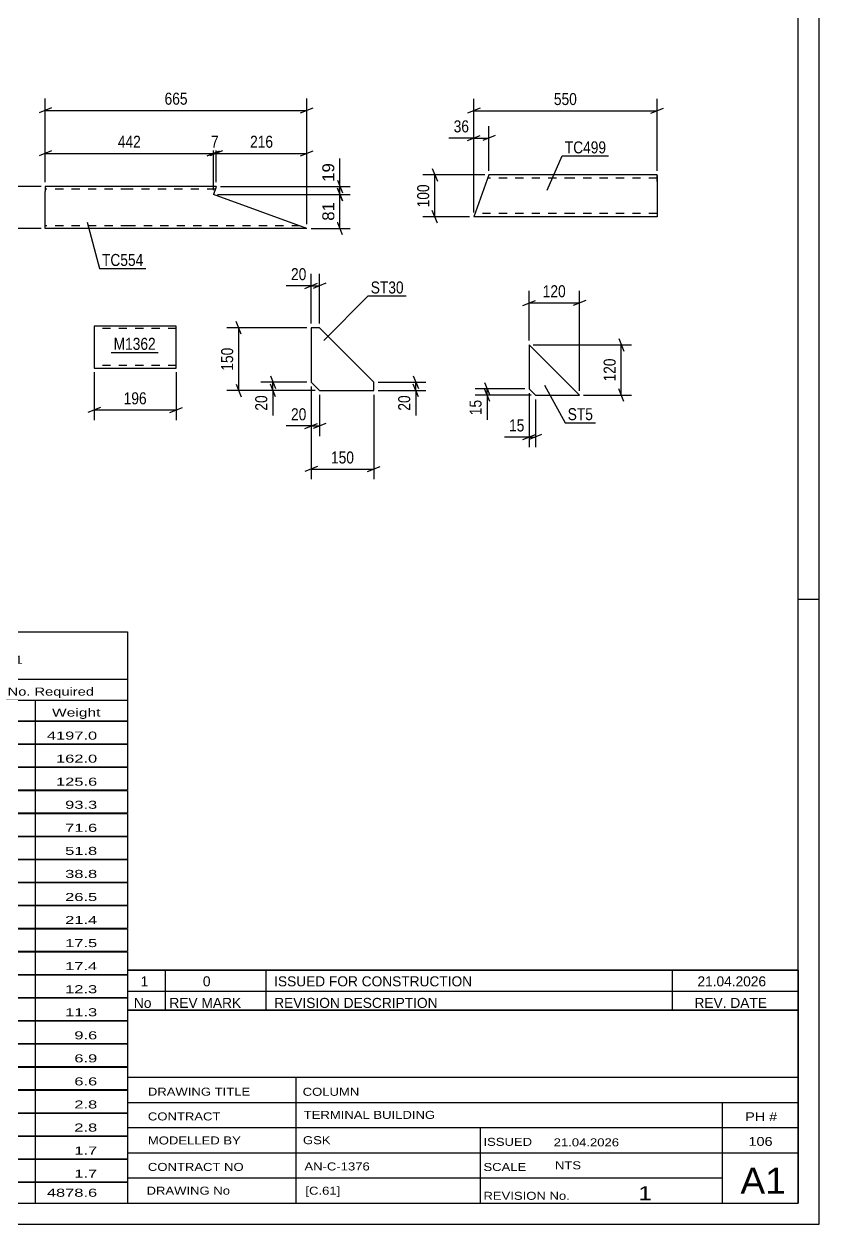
# Model space of a CAD drawing. Header units: millimetres. Extents: x 0 to 841, y 0 to 594.
# Drawn here: x 651.3 to 841, y 0 to 286.3 of the extents above; entities that cross this region are included whole.
import ezdxf

# ---------------------------------------------------------------- set-up
doc = ezdxf.new("R2010")
doc.units = ezdxf.units.MM
doc.linetypes.add('DXK_LINE_DOT2', pattern=[3.9198, 1.9599, -1.9599])
doc.styles.add('Arial', font='arial.ttf', dxfattribs={"height": 0.2})
doc.styles.add('Arial Narrow', font='ARIALN.TTF', dxfattribs={"height": 0.2})

# ---------------------------------------------------------------- blocks, each defined once
blk = doc.blocks.new('Unknown-284869603-1134')
at = {"color": 5, "linetype": 'Continuous'}
for p, q in [((841, 0), (841, 594)), ((836, 5), (836, 589)), ((841, 149), (836, 149)), ((5, 5), (836, 5)), ((0, 0), (841, 0))]:
    blk.add_line(p, q, dxfattribs=at)
blk = doc.blocks.new('Part-284869603-16206 - 16205')
at = {"color": 2, "linetype": 'Continuous'}
for p, q in [((656.4, 247.5), (656.4, 246.3)), ((676.4, 247.5), (656.4, 247.5)), ((656.4, 237.59), (656.4, 246.3)), ((697.19, 247.5), (676.5, 247.5)), ((697.15, 247.41), (696.5, 245.62)), ((697.15, 247.41), (697.19, 247.5)), ((718.81, 237.5), (696.5, 245.62)), ((656.4, 237.5), (656.4, 237.59)), ((676.4, 237.5), (656.4, 237.5)), ((718.81, 237.5), (676.5, 237.5)), ((718.81, 237.5), (718.81, 237.5))]:
    blk.add_line(p, q, dxfattribs=at)
at = {"color": 7, "linetype": 'DXK_LINE_DOT2'}
for p, q in [((676.4, 246.9), (656.4, 246.9)), ((696.97, 246.9), (676.5, 246.9)), ((697.19, 247.5), (697.15, 247.41)), ((676.4, 238.1), (656.4, 238.1)), ((717.16, 238.1), (676.5, 238.1)), ((656.4, 237.5), (656.4, 237.59)), ((718.81, 237.5), (718.81, 237.5)), ((718.81, 237.5), (718.81, 237.5))]:
    blk.add_line(p, q, dxfattribs=at)
blk = doc.blocks.new('Part-284869603-16223 - 16222')
at = {"color": 2, "linetype": 'Continuous'}
for p, q in [((762.26, 250.27), (758.62, 240.27)), ((782.26, 250.27), (762.26, 250.27)), ((802.36, 250.27), (782.36, 250.27)), ((802.36, 248.67), (802.36, 250.27)), ((802.36, 248.67), (802.36, 240.27)), ((782.26, 240.27), (758.62, 240.27)), ((802.36, 240.27), (782.36, 240.27))]:
    blk.add_line(p, q, dxfattribs=at)
at = {"color": 7, "linetype": 'DXK_LINE_DOT2'}
for p, q in [((782.26, 249.47), (761.97, 249.47)), ((802.36, 249.47), (782.36, 249.47)), ((802.36, 250.15), (802.36, 248.67)), ((782.26, 241.07), (758.92, 241.07)), ((802.36, 241.07), (782.36, 241.07))]:
    blk.add_line(p, q, dxfattribs=at)
blk = doc.blocks.new('Part-284869603-14298 - 14297')
at = {"color": 2, "linetype": 'Continuous'}
for p, q in [((721.81, 213.81), (719.81, 213.81)), ((719.81, 213.81), (719.81, 200.81)), ((734.81, 200.81), (721.81, 213.81)), ((719.81, 200.81), (721.81, 198.81)), ((734.81, 198.81), (734.81, 200.81)), ((721.81, 198.81), (734.81, 198.81))]:
    blk.add_line(p, q, dxfattribs=at)
blk = doc.blocks.new('Part-284869603-14348 - 14347')
at = {"color": 2, "linetype": 'Continuous'}
for p, q in [((771.83, 209.73), (771.83, 199.23)), ((771.83, 209.73), (783.83, 197.73)), ((771.83, 199.23), (773.33, 197.73)), ((773.33, 197.73), (783.83, 197.73))]:
    blk.add_line(p, q, dxfattribs=at)
blk = doc.blocks.new('Part-284869603-14416 - 14415')
at = {"color": 2, "linetype": 'Continuous'}
for p, q in [((687.65, 214.19), (668.04, 214.19)), ((668.04, 214.19), (668.04, 204.28)), ((687.65, 204.19), (687.65, 214.19)), ((668.04, 204.28), (668.04, 204.19)), ((668.04, 204.19), (687.65, 204.19))]:
    blk.add_line(p, q, dxfattribs=at)
at = {"color": 7, "linetype": 'DXK_LINE_DOT2'}
for p, q in [((687.65, 213.59), (668.04, 213.59)), ((668.04, 204.79), (668.04, 204.83)), ((687.65, 204.79), (668.04, 204.79)), ((687.65, 204.79), (687.65, 204.83))]:
    blk.add_line(p, q, dxfattribs=at)
blk = doc.blocks.new('StraightDimension-284869603-16359 - 16205')
at = {"color": 7, "linetype": 'Continuous'}
for p, q in [((697.19, 248.5), (697.19, 258.25)), ((718.81, 238.5), (718.81, 258.25)), ((698.69, 256), (695.69, 254.8)), ((697.19, 255.4), (718.81, 255.4)), ((717.31, 254.8), (720.31, 256))]:
    blk.add_line(p, q, dxfattribs=at)
at = {"color": 0}
blk.add_wipeout([(711.34, 256.15), (711.34, 260.35), (704.66, 260.35), (704.66, 256.15)], dxfattribs=at)
at = {"color": 3, "style": 'Arial Narrow'}
blk.add_text('216', height=2.863, dxfattribs=at).set_placement((705.26, 256.75))
blk = doc.blocks.new('StraightDimension-284869603-16407 - 16205')
at = {"color": 7, "linetype": 'Continuous'}
for p, q in [((655.4, 247.5), (644.11, 247.5)), ((646.36, 249), (647.56, 246)), ((646.96, 237.5), (646.96, 247.5)), ((647.56, 236), (646.36, 239)), ((655.4, 237.5), (644.11, 237.5))]:
    blk.add_line(p, q, dxfattribs=at)
at = {"color": 0}
blk.add_wipeout([(646.21, 245.84), (642.01, 245.84), (642.01, 239.16), (646.21, 239.16)], dxfattribs=at)
at = {"color": 3, "style": 'Arial Narrow'}
blk.add_text('100', height=2.863, rotation=90.0002, dxfattribs=at).set_placement((645.61, 239.76))
blk = doc.blocks.new('StraightDimension-284869603-16361 - 16205')
at = {"color": 7, "linetype": 'Continuous'}
for p, q in [((656.4, 248.5), (656.4, 258.25)), ((696.5, 246.62), (696.5, 258.25)), ((657.9, 256), (654.9, 254.8)), ((656.4, 255.4), (696.5, 255.4)), ((695, 254.8), (698, 256))]:
    blk.add_line(p, q, dxfattribs=at)
at = {"color": 0}
blk.add_wipeout([(679.79, 256.15), (679.79, 260.35), (673.11, 260.35), (673.11, 256.15)], dxfattribs=at)
at = {"color": 3, "style": 'Arial Narrow'}
blk.add_text('442', height=2.863, dxfattribs=at).set_placement((673.71, 256.75))
blk = doc.blocks.new('StraightDimension-284869603-16360 - 16205')
at = {"color": 7, "linetype": 'Continuous'}
for p, q in [((696.5, 246.62), (696.5, 258.25)), ((697.19, 248.5), (697.19, 258.25)), ((695, 254.8), (698, 256)), ((698.69, 256), (695.69, 254.8)), ((696.5, 255.4), (697.19, 255.4))]:
    blk.add_line(p, q, dxfattribs=at)
at = {"color": 0}
blk.add_wipeout([(698.36, 256.15), (698.36, 260.35), (695.33, 260.35), (695.33, 256.15)], dxfattribs=at)
at = {"color": 3, "style": 'Arial Narrow'}
blk.add_text('7', height=2.86, dxfattribs=at).set_placement((695.93, 256.75))
blk = doc.blocks.new('StraightDimension-284869603-16393 - 16205')
at = {"color": 7, "linetype": 'Continuous'}
for p, q in [((657.9, 266.27), (654.9, 265.07)), ((656.4, 248.5), (656.4, 268.52)), ((717.31, 265.07), (720.31, 266.27)), ((718.81, 238.5), (718.81, 268.52)), ((656.4, 265.67), (718.81, 265.67))]:
    blk.add_line(p, q, dxfattribs=at)
at = {"color": 0}
blk.add_wipeout([(690.95, 266.42), (690.95, 270.62), (684.26, 270.62), (684.26, 266.42)], dxfattribs=at)
at = {"color": 3, "style": 'Arial Narrow'}
blk.add_text('665', height=2.863, dxfattribs=at).set_placement((684.86, 267.02))
blk = doc.blocks.new('StraightDimension-284869603-16777 - 16205')
at = {"color": 7, "linetype": 'Continuous'}
for p, q in [((698.19, 247.5), (729.11, 247.5)), ((726.11, 249), (727.31, 246)), ((727.31, 244.12), (726.11, 247.12)), ((726.71, 245.62), (726.71, 247.5)), ((697.5, 245.62), (729.11, 245.62))]:
    blk.add_line(p, q, dxfattribs=at)
at = {"color": 0}
blk.add_wipeout([(725.96, 253.67), (721.76, 253.67), (721.76, 248.02), (725.96, 248.02)], dxfattribs=at)
at = {"color": 7, "linetype": 'Continuous'}
blk.add_line((726.71, 247.5), (726.71, 254.2), dxfattribs=at)
blk.add_line((726.71, 247.5), (726.71, 254.2), dxfattribs=at)
at = {"color": 3, "style": 'Arial'}
blk.add_text('19', height=2.865, rotation=90.0002, dxfattribs=at).set_placement((725.36, 248.62))
blk = doc.blocks.new('StraightDimension-284869603-16778 - 16205')
at = {"color": 7, "linetype": 'Continuous'}
for p, q in [((726.11, 247.12), (727.31, 244.12)), ((697.5, 245.62), (729.11, 245.62)), ((726.71, 237.5), (726.71, 245.62)), ((727.31, 236), (726.11, 239)), ((719.81, 237.5), (729.11, 237.5))]:
    blk.add_line(p, q, dxfattribs=at)
at = {"color": 0}
blk.add_wipeout([(725.96, 244.38), (721.76, 244.38), (721.76, 238.73), (725.96, 238.73)], dxfattribs=at)
at = {"color": 3, "style": 'Arial'}
blk.add_text('81', height=2.865, rotation=90.0002, dxfattribs=at).set_placement((725.36, 239.33))
blk = doc.blocks.new('StraightDimension-284869603-16447 - 16222')
at = {"color": 7, "linetype": 'Continuous'}
for p, q in [((761.26, 250.27), (746.49, 250.27)), ((748.74, 251.77), (749.94, 248.77)), ((749.34, 240.27), (749.34, 250.27)), ((749.94, 238.77), (748.74, 241.77)), ((757.62, 240.27), (746.49, 240.27))]:
    blk.add_line(p, q, dxfattribs=at)
at = {"color": 0}
blk.add_wipeout([(748.59, 248.61), (744.39, 248.61), (744.39, 241.93), (748.59, 241.93)], dxfattribs=at)
at = {"color": 3, "style": 'Arial Narrow'}
blk.add_text('100', height=2.863, rotation=90.0002, dxfattribs=at).set_placement((747.99, 242.53))
blk = doc.blocks.new('StraightDimension-284869603-16418 - 16222')
at = {"color": 7, "linetype": 'Continuous'}
for p, q in [((758.62, 241.27), (758.62, 261.92)), ((762.26, 251.27), (762.26, 261.92)), ((757.12, 258.47), (760.12, 259.67)), ((758.62, 259.07), (762.26, 259.07)), ((763.76, 259.67), (760.76, 258.47))]:
    blk.add_line(p, q, dxfattribs=at)
at = {"color": 0}
blk.add_wipeout([(758.1, 259.82), (758.1, 264.02), (753.24, 264.02), (753.24, 259.82)], dxfattribs=at)
at = {"color": 7, "linetype": 'Continuous'}
blk.add_line((758.62, 259.07), (752.72, 259.07), dxfattribs=at)
blk.add_line((758.62, 259.07), (752.72, 259.07), dxfattribs=at)
at = {"color": 3, "style": 'Arial Narrow'}
blk.add_text('36', height=2.863, dxfattribs=at).set_placement((753.84, 260.42))
blk = doc.blocks.new('StraightDimension-284869603-16436 - 16222')
at = {"color": 7, "linetype": 'Continuous'}
for p, q in [((758.62, 241.27), (758.62, 268.44)), ((802.36, 251.27), (802.36, 268.44)), ((760.12, 266.19), (757.12, 264.99)), ((758.62, 265.59), (802.36, 265.59)), ((800.86, 264.99), (803.86, 266.19))]:
    blk.add_line(p, q, dxfattribs=at)
at = {"color": 0}
blk.add_wipeout([(783.84, 266.34), (783.84, 270.54), (777.15, 270.54), (777.15, 266.34)], dxfattribs=at)
at = {"color": 3, "style": 'Arial Narrow'}
blk.add_text('550', height=2.863, dxfattribs=at).set_placement((777.75, 266.94))
blk = doc.blocks.new('StraightDimension-284869603-14545 - 14297')
at = {"color": 7, "linetype": 'Continuous'}
for p, q in [((719.81, 199.81), (719.81, 177.68)), ((734.81, 197.81), (734.81, 177.68)), ((721.31, 180.68), (718.31, 179.48)), ((733.31, 179.48), (736.31, 180.68)), ((719.81, 180.08), (734.81, 180.08))]:
    blk.add_line(p, q, dxfattribs=at)
at = {"color": 0}
blk.add_wipeout([(730.66, 180.83), (730.66, 185.03), (723.97, 185.03), (723.97, 180.83)], dxfattribs=at)
at = {"color": 3, "style": 'Arial Narrow'}
blk.add_text('150', height=2.863, dxfattribs=at).set_placement((724.57, 181.43))
blk = doc.blocks.new('StraightDimension-284869603-14537 - 14297')
at = {"color": 7, "linetype": 'Continuous'}
for p, q in [((735.81, 200.81), (747.21, 200.81)), ((744.21, 202.31), (745.41, 199.31)), ((744.81, 198.81), (744.81, 200.81)), ((735.81, 198.81), (747.21, 198.81)), ((745.41, 197.31), (744.21, 200.31))]:
    blk.add_line(p, q, dxfattribs=at)
at = {"color": 0}
blk.add_wipeout([(744.06, 198.29), (739.86, 198.29), (739.86, 193.43), (744.06, 193.43)], dxfattribs=at)
at = {"color": 7, "linetype": 'Continuous'}
blk.add_line((744.81, 198.81), (744.81, 192.91), dxfattribs=at)
blk.add_line((744.81, 198.81), (744.81, 192.91), dxfattribs=at)
at = {"color": 3, "style": 'Arial Narrow'}
blk.add_text('20', height=2.863, rotation=90.0002, dxfattribs=at).set_placement((743.46, 194.03))
blk = doc.blocks.new('StraightDimension-284869603-14529 - 14297')
at = {"color": 7, "linetype": 'Continuous'}
for p, q in [((719.81, 214.81), (719.81, 226.66)), ((721.81, 214.81), (721.81, 226.66)), ((718.31, 223.21), (721.31, 224.41)), ((719.81, 223.81), (721.81, 223.81)), ((723.31, 224.41), (720.31, 223.21))]:
    blk.add_line(p, q, dxfattribs=at)
at = {"color": 0}
blk.add_wipeout([(719.29, 224.56), (719.29, 228.76), (714.43, 228.76), (714.43, 224.56)], dxfattribs=at)
at = {"color": 7, "linetype": 'Continuous'}
blk.add_line((719.81, 223.81), (713.91, 223.81), dxfattribs=at)
blk.add_line((719.81, 223.81), (713.91, 223.81), dxfattribs=at)
at = {"color": 3, "style": 'Arial Narrow'}
blk.add_text('20', height=2.863, dxfattribs=at).set_placement((715.03, 225.16))
blk = doc.blocks.new('StraightDimension-284869603-14549 - 14297')
at = {"color": 7, "linetype": 'Continuous'}
for p, q in [((703.17, 212.31), (701.97, 215.31)), ((718.81, 213.81), (699.72, 213.81)), ((702.57, 198.81), (702.57, 213.81)), ((720.81, 198.81), (699.72, 198.81)), ((701.97, 200.31), (703.17, 197.31))]:
    blk.add_line(p, q, dxfattribs=at)
at = {"color": 0}
blk.add_wipeout([(701.82, 209.65), (697.62, 209.65), (697.62, 202.97), (701.82, 202.97)], dxfattribs=at)
at = {"color": 3, "style": 'Arial Narrow'}
blk.add_text('150', height=2.863, rotation=90.0002, dxfattribs=at).set_placement((701.22, 203.57))
blk = doc.blocks.new('StraightDimension-284869603-14541 - 14297')
at = {"color": 7, "linetype": 'Continuous'}
for p, q in [((718.81, 200.81), (707.86, 200.81)), ((710.11, 202.31), (711.31, 199.31)), ((710.71, 198.81), (710.71, 200.81)), ((720.81, 198.81), (707.86, 198.81)), ((711.31, 197.31), (710.11, 200.31))]:
    blk.add_line(p, q, dxfattribs=at)
at = {"color": 0}
blk.add_wipeout([(709.96, 198.29), (705.76, 198.29), (705.76, 193.43), (709.96, 193.43)], dxfattribs=at)
at = {"color": 7, "linetype": 'Continuous'}
blk.add_line((710.71, 198.81), (710.71, 192.91), dxfattribs=at)
blk.add_line((710.71, 198.81), (710.71, 192.91), dxfattribs=at)
at = {"color": 3, "style": 'Arial Narrow'}
blk.add_text('20', height=2.863, rotation=90.0002, dxfattribs=at).set_placement((709.36, 194.03))
blk = doc.blocks.new('StraightDimension-284869603-14533 - 14297')
at = {"color": 7, "linetype": 'Continuous'}
for p, q in [((719.81, 199.81), (719.81, 187.98)), ((721.81, 197.81), (721.81, 187.98)), ((718.31, 189.78), (721.31, 190.98)), ((719.81, 190.38), (721.81, 190.38)), ((723.31, 190.98), (720.31, 189.78))]:
    blk.add_line(p, q, dxfattribs=at)
at = {"color": 0}
blk.add_wipeout([(719.29, 191.13), (719.29, 195.33), (714.43, 195.33), (714.43, 191.13)], dxfattribs=at)
at = {"color": 7, "linetype": 'Continuous'}
blk.add_line((719.81, 190.38), (713.91, 190.38), dxfattribs=at)
blk.add_line((719.81, 190.38), (713.91, 190.38), dxfattribs=at)
at = {"color": 3, "style": 'Arial Narrow'}
blk.add_text('20', height=2.863, dxfattribs=at).set_placement((715.03, 191.73))
blk = doc.blocks.new('StraightDimension-284869603-14685 - 14347')
at = {"color": 7, "linetype": 'Continuous'}
for p, q in [((761.23, 200.73), (762.43, 197.73)), ((770.83, 199.23), (758.98, 199.23)), ((772.33, 197.73), (758.98, 197.73)), ((762.43, 196.23), (761.23, 199.23)), ((761.83, 197.73), (761.83, 199.23))]:
    blk.add_line(p, q, dxfattribs=at)
at = {"color": 0}
blk.add_wipeout([(761.08, 197.21), (756.88, 197.21), (756.88, 192.35), (761.08, 192.35)], dxfattribs=at)
at = {"color": 7, "linetype": 'Continuous'}
blk.add_line((761.83, 197.73), (761.83, 191.83), dxfattribs=at)
blk.add_line((761.83, 197.73), (761.83, 191.83), dxfattribs=at)
at = {"color": 3, "style": 'Arial Narrow'}
blk.add_text('15', height=2.863, rotation=90.0002, dxfattribs=at).set_placement((760.48, 192.95))
blk = doc.blocks.new('StraightDimension-284869603-14677 - 14347')
at = {"color": 7, "linetype": 'Continuous'}
for p, q in [((771.83, 198.23), (771.83, 185.33)), ((773.33, 196.73), (773.33, 185.33)), ((770.33, 187.13), (773.33, 188.33)), ((774.83, 188.33), (771.83, 187.13)), ((771.83, 187.73), (773.33, 187.73))]:
    blk.add_line(p, q, dxfattribs=at)
at = {"color": 0}
blk.add_wipeout([(771.31, 188.48), (771.31, 192.68), (766.45, 192.68), (766.45, 188.48)], dxfattribs=at)
at = {"color": 7, "linetype": 'Continuous'}
blk.add_line((771.83, 187.73), (765.93, 187.73), dxfattribs=at)
blk.add_line((771.83, 187.73), (765.93, 187.73), dxfattribs=at)
at = {"color": 3, "style": 'Arial Narrow'}
blk.add_text('15', height=2.863, dxfattribs=at).set_placement((767.05, 189.08))
blk = doc.blocks.new('StraightDimension-284869603-14689 - 14347')
at = {"color": 7, "linetype": 'Continuous'}
for p, q in [((772.83, 209.73), (796.23, 209.73)), ((793.23, 211.23), (794.43, 208.23)), ((793.83, 197.73), (793.83, 209.73)), ((784.83, 197.73), (796.23, 197.73)), ((794.43, 196.23), (793.23, 199.23))]:
    blk.add_line(p, q, dxfattribs=at)
at = {"color": 0}
blk.add_wipeout([(793.08, 207.08), (788.88, 207.08), (788.88, 200.39), (793.08, 200.39)], dxfattribs=at)
at = {"color": 3, "style": 'Arial Narrow'}
blk.add_text('120', height=2.863, rotation=90.0002, dxfattribs=at).set_placement((792.48, 200.99))
blk = doc.blocks.new('StraightDimension-284869603-14681 - 14347')
at = {"color": 7, "linetype": 'Continuous'}
for p, q in [((771.83, 210.73), (771.83, 222.58)), ((783.83, 198.73), (783.83, 222.58)), ((770.33, 219.13), (773.33, 220.33)), ((771.83, 219.73), (783.83, 219.73)), ((785.33, 220.33), (782.33, 219.13))]:
    blk.add_line(p, q, dxfattribs=at)
at = {"color": 0}
blk.add_wipeout([(781.18, 220.48), (781.18, 224.68), (774.49, 224.68), (774.49, 220.48)], dxfattribs=at)
at = {"color": 3, "style": 'Arial Narrow'}
blk.add_text('120', height=2.863, dxfattribs=at).set_placement((775.09, 221.08))
blk = doc.blocks.new('StraightDimension-284869603-14738 - 14415')
at = {"color": 7, "linetype": 'Continuous'}
for p, q in [((668.04, 203.19), (668.04, 191.79)), ((687.65, 203.19), (687.65, 191.79)), ((669.54, 194.79), (666.54, 193.59)), ((686.15, 193.59), (689.15, 194.79)), ((668.04, 194.19), (687.65, 194.19))]:
    blk.add_line(p, q, dxfattribs=at)
at = {"color": 0}
blk.add_wipeout([(681.19, 194.94), (681.19, 199.14), (674.5, 199.14), (674.5, 194.94)], dxfattribs=at)
at = {"color": 3, "style": 'Arial Narrow'}
blk.add_text('196', height=2.863, dxfattribs=at).set_placement((675.1, 195.54))
blk = doc.blocks.new('Unknown-284869603-19566')
at = {"color": 7, "linetype": 'Continuous'}
for p, q in [((676, 51.05), (676, 5)), ((676, 51.05), (836, 51.05)), ((836, 51), (836, 5)), ((676, 35), (836, 35)), ((716.14, 35), (716.14, 5)), ((676, 29), (836, 29)), ((818, 5.05), (818, 29.05)), ((676, 23), (836, 23)), ((760.14, 23), (760.14, 5)), ((676, 17), (836, 17)), ((676, 11), (818, 11)), ((676, 5), (836, 5))]:
    blk.add_line(p, q, dxfattribs=at)
at = {"color": 7, "style": 'Arial Narrow'}
for s, height, width, p in [('DRAWING TITLE', 1.9089, 1.425378, (680.88, 30.61)), ('COLUMN', 1.909, 1.425378, (717.81, 30.59)), ('CONTRACT', 1.909, 1.425378, (680.88, 24.71)), ('TERMINAL BUILDING', 1.9089, 1.425378, (718.06, 25.07)), ('MODELLED BY', 1.9089, 1.425378, (680.88, 18.98)), ('GSK', 1.909, 1.425378, (717.88, 19.04)), ('ISSUED', 1.909, 1.425378, (760.94, 18.64)), ('21.04.2026', 1.909, 1.425378, (777.69, 18.52)), ('CONTRACT NO', 1.9089, 1.425378, (680.88, 12.66)), ('AN-C-1376', 1.909, 1.425378, (718.23, 12.78)), ('SCALE', 1.909, 1.425378, (760.94, 12.65)), ('A1', 6.204, 1.25, (822.24, 7.2)), ('DRAWING No', 1.909, 1.425378, (680.56, 7)), ('[C.61]', 1.909, 1.425378, (718.46, 6.99)), ('1', 3.34, 1.5, (797.91, 5.68)), ('REVISION No.', 1.9089, 1.425378, (760.94, 5.77))]:
    blk.add_text(s, height=height, dxfattribs=dict(at, width=width)).set_placement(p)
at = {"color": 7, "linetype": 'Continuous', "style": 'Arial Narrow'}
for s, height, width, p in [('PH #', 2.1, 1.42538, (823.4, 24.55)), ('106', 2.1, 1.42538, (824.19, 18.65)), ('NTS', 1.909, 1.425378, (778, 13.05))]:
    blk.add_text(s, height=height, dxfattribs=dict(at, width=width)).set_placement(p)
blk = doc.blocks.new('Unknown-284869603-19567')
at = {"color": 7, "linetype": 'Continuous'}
for p, q in [((516, 141.25), (676, 141.25)), ((516, 130), (516, 141.25)), ((676, 141.25), (676, 130)), ((516, 130), (676, 130)), ((516, 130), (516, 125)), ((676, 130), (676, 125)), ((516, 125), (676, 125)), ((516, 125), (516, 120)), ((540, 125), (540, 120)), ((575.5, 125), (575.5, 120)), ((601.5, 125), (601.5, 120)), ((614.5, 125), (614.5, 120)), ((632, 125), (632, 120)), ((654, 125), (654, 120)), ((676, 125), (676, 120)), ((516, 120), (676, 120)), ((516, 119.95), (516, 114.55)), ((516, 119.95), (676, 119.95)), ((540, 120), (540, 114.5)), ((575.5, 120), (575.5, 114.5)), ((601.5, 120), (601.5, 114.5)), ((614.5, 120), (614.5, 114.5)), ((632, 120), (632, 114.5)), ((654, 120), (654, 114.5)), ((676, 119.95), (676, 114.55)), ((516, 114.55), (676, 114.55)), ((516, 114.45), (516, 109.05)), ((516, 114.45), (676, 114.45)), ((540, 114.5), (540, 109)), ((575.5, 114.5), (575.5, 109)), ((601.5, 114.5), (601.5, 109)), ((614.5, 114.5), (614.5, 109)), ((632, 114.5), (632, 109)), ((654, 114.5), (654, 109)), ((676, 114.45), (676, 109.05)), ((516, 109.05), (676, 109.05)), ((516, 108.95), (516, 103.55)), ((516, 108.95), (676, 108.95)), ((540, 109), (540, 103.5)), ((575.5, 109), (575.5, 103.5)), ((601.5, 109), (601.5, 103.5)), ((614.5, 109), (614.5, 103.5)), ((632, 109), (632, 103.5)), ((654, 109), (654, 103.5)), ((676, 108.95), (676, 103.55)), ((516, 103.55), (676, 103.55)), ((516, 103.45), (516, 98.05)), ((516, 103.45), (676, 103.45)), ((540, 103.5), (540, 98)), ((575.5, 103.5), (575.5, 98)), ((601.5, 103.5), (601.5, 98)), ((614.5, 103.5), (614.5, 98)), ((632, 103.5), (632, 98)), ((654, 103.5), (654, 98)), ((676, 103.45), (676, 98.05)), ((516, 98.05), (676, 98.05)), ((516, 97.95), (516, 92.55)), ((516, 97.95), (676, 97.95)), ((540, 98), (540, 92.5)), ((575.5, 98), (575.5, 92.5)), ((601.5, 98), (601.5, 92.5)), ((614.5, 98), (614.5, 92.5)), ((632, 98), (632, 92.5)), ((654, 98), (654, 92.5)), ((676, 97.95), (676, 92.55)), ((516, 92.55), (676, 92.55)), ((516, 92.45), (516, 87.05)), ((516, 92.45), (676, 92.45)), ((540, 92.5), (540, 87)), ((575.5, 92.5), (575.5, 87)), ((601.5, 92.5), (601.5, 87)), ((614.5, 92.5), (614.5, 87)), ((632, 92.5), (632, 87)), ((654, 92.5), (654, 87)), ((676, 92.45), (676, 87.05)), ((516, 87.05), (676, 87.05)), ((516, 86.95), (516, 81.55)), ((516, 86.95), (676, 86.95)), ((540, 87), (540, 81.5)), ((575.5, 87), (575.5, 81.5)), ((601.5, 87), (601.5, 81.5)), ((614.5, 87), (614.5, 81.5)), ((632, 87), (632, 81.5)), ((654, 87), (654, 81.5)), ((676, 86.95), (676, 81.55)), ((516, 81.55), (676, 81.55)), ((516, 81.45), (516, 76.05)), ((516, 81.45), (676, 81.45)), ((540, 81.5), (540, 76)), ((575.5, 81.5), (575.5, 76)), ((601.5, 81.5), (601.5, 76)), ((614.5, 81.5), (614.5, 76)), ((632, 81.5), (632, 76)), ((654, 81.5), (654, 76)), ((676, 81.45), (676, 76.05)), ((516, 76.05), (676, 76.05)), ((516, 75.95), (516, 70.55)), ((516, 75.95), (676, 75.95)), ((540, 76), (540, 70.5)), ((575.5, 76), (575.5, 70.5)), ((601.5, 76), (601.5, 70.5)), ((614.5, 76), (614.5, 70.5)), ((632, 76), (632, 70.5)), ((654, 76), (654, 70.5)), ((676, 75.95), (676, 70.55)), ((516, 70.55), (676, 70.55)), ((516, 70.45), (516, 65.05)), ((516, 70.45), (676, 70.45)), ((540, 70.5), (540, 65)), ((575.5, 70.5), (575.5, 65)), ((601.5, 70.5), (601.5, 65)), ((614.5, 70.5), (614.5, 65)), ((632, 70.5), (632, 65)), ((654, 70.5), (654, 65)), ((676, 70.45), (676, 65.05)), ((516, 65.05), (676, 65.05)), ((516, 64.95), (516, 59.55)), ((516, 64.95), (676, 64.95)), ((540, 65), (540, 59.5)), ((575.5, 65), (575.5, 59.5)), ((601.5, 65), (601.5, 59.5)), ((614.5, 65), (614.5, 59.5)), ((632, 65), (632, 59.5)), ((654, 65), (654, 59.5)), ((676, 64.95), (676, 59.55)), ((516, 59.55), (676, 59.55)), ((516, 59.45), (516, 54.05)), ((516, 59.45), (676, 59.45)), ((540, 59.5), (540, 54)), ((575.5, 59.5), (575.5, 54)), ((601.5, 59.5), (601.5, 54)), ((614.5, 59.5), (614.5, 54)), ((632, 59.5), (632, 54)), ((654, 59.5), (654, 54)), ((676, 59.45), (676, 54.05)), ((516, 54.05), (676, 54.05)), ((516, 53.95), (516, 48.55)), ((516, 53.95), (676, 53.95)), ((540, 54), (540, 48.5)), ((575.5, 54), (575.5, 48.5)), ((601.5, 54), (601.5, 48.5)), ((614.5, 54), (614.5, 48.5)), ((632, 54), (632, 48.5)), ((654, 54), (654, 48.5)), ((676, 53.95), (676, 48.55)), ((516, 48.55), (676, 48.55)), ((516, 48.45), (516, 43.05)), ((516, 48.45), (676, 48.45)), ((540, 48.5), (540, 43)), ((575.5, 48.5), (575.5, 43)), ((601.5, 48.5), (601.5, 43)), ((614.5, 48.5), (614.5, 43)), ((632, 48.5), (632, 43)), ((654, 48.5), (654, 43)), ((676, 48.45), (676, 43.05)), ((516, 43.05), (676, 43.05)), ((516, 42.95), (516, 37.55)), ((516, 42.95), (676, 42.95)), ((540, 43), (540, 37.5)), ((575.5, 43), (575.5, 37.5)), ((601.5, 43), (601.5, 37.5)), ((614.5, 43), (614.5, 37.5)), ((632, 43), (632, 37.5)), ((654, 43), (654, 37.5)), ((676, 42.95), (676, 37.55)), ((516, 37.55), (676, 37.55)), ((516, 37.45), (516, 32.05)), ((516, 37.45), (676, 37.45)), ((540, 37.5), (540, 32)), ((575.5, 37.5), (575.5, 32)), ((601.5, 37.5), (601.5, 32)), ((614.5, 37.5), (614.5, 32)), ((632, 37.5), (632, 32)), ((654, 37.5), (654, 32)), ((676, 37.45), (676, 32.05)), ((516, 32.05), (676, 32.05)), ((516, 31.95), (516, 26.55)), ((516, 31.95), (676, 31.95)), ((540, 32), (540, 26.5)), ((575.5, 32), (575.5, 26.5)), ((601.5, 32), (601.5, 26.5)), ((614.5, 32), (614.5, 26.5)), ((632, 32), (632, 26.5)), ((654, 32), (654, 26.5)), ((676, 31.95), (676, 26.55)), ((516, 26.55), (676, 26.55)), ((516, 26.45), (516, 21.05)), ((516, 26.45), (676, 26.45)), ((540, 26.5), (540, 21)), ((575.5, 26.5), (575.5, 21)), ((601.5, 26.5), (601.5, 21)), ((614.5, 26.5), (614.5, 21)), ((632, 26.5), (632, 21)), ((654, 26.5), (654, 21)), ((676, 26.45), (676, 21.05)), ((516, 21.05), (676, 21.05)), ((516, 20.95), (516, 15.55)), ((516, 20.95), (676, 20.95)), ((540, 21), (540, 15.5)), ((575.5, 21), (575.5, 15.5)), ((601.5, 21), (601.5, 15.5)), ((614.5, 21), (614.5, 15.5)), ((632, 21), (632, 15.5)), ((654, 21), (654, 15.5)), ((676, 20.95), (676, 15.55)), ((516, 15.55), (676, 15.55)), ((516, 15.45), (516, 10.05)), ((516, 15.45), (676, 15.45)), ((540, 15.5), (540, 10)), ((575.5, 15.5), (575.5, 10)), ((601.5, 15.5), (601.5, 10)), ((614.5, 15.5), (614.5, 10)), ((632, 15.5), (632, 10)), ((654, 15.5), (654, 10)), ((676, 15.45), (676, 10.05)), ((516, 10.05), (676, 10.05)), ((516, 10), (676, 10)), ((516, 10), (516, 5)), ((632, 10), (632, 5)), ((654, 10), (654, 5)), ((676, 10), (676, 5)), ((516, 5), (676, 5))]:
    blk.add_line(p, q, dxfattribs=at)
at = {"color": 7, "style": 'Arial Narrow'}
for s, height, width, p in [('GENERAL NOTES & WELD DETAILS :', 2.8633, 1.4, (517.15, 133.56)), ('REFER TYP DRAWING TYP-01', 1.9089, 1.6, (600.7, 133.66)), ("MATERIAL LIST FOR ASSEMBLY MK'D", 1.9089, 1.6, (517.15, 126.06)), ('C61', 1.909, 1.794707, (612.2, 125.97)), ('1', 1.91, 1.794707, (638.08, 126.06)), ('No. Required', 1.9089, 1.6, (647.41, 126.06)), ('Mark', 1.909, 1.7, (517.34, 121)), ('Profile', 1.909, 1.7, (550.41, 121)), ('Material', 1.909, 1.7, (580.54, 121.06)), ('No.', 1.909, 1.7, (605.5, 121.06)), ('Length', 1.909, 1.7, (616, 121.06)), ('Area', 1.909, 1.7, (638.5, 121.06)), ('Weight', 1.909, 1.7, (658, 121.06))]:
    blk.add_text(s, height=height, dxfattribs=dict(at, width=width)).set_placement(p)
at = {"color": 7, "linetype": 'Continuous', "style": 'Arial Narrow'}
for s, height, width, p in [('C61', 1.909, 1.794707, (517.5, 115.56)), ('SHS500*20', 1.909, 1.794707, (542, 115.56)), ('E350', 1.909, 1.794707, (581.74, 115.56)), ('1', 1.91, 1.794707, (605.86, 115.56)), ('13923', 1.909, 1.794707, (616.4, 115.56)), ('27.9', 1.909, 1.794707, (640.13, 115.56)), ('4197.0', 1.909, 1.794707, (656.77, 115.56)), ('TC20', 1.909, 1.794707, (517.5, 110.06)), ('RHS300*200*10', 1.9089, 1.794707, (542, 110.06)), ('E350', 1.909, 1.794707, (581.74, 110.06)), ('2', 1.91, 1.794707, (605.86, 110.06)), ('1075', 1.909, 1.794707, (618.58, 110.06)), ('1.1', 1.909, 1.794707, (642.32, 110.06)), ('162.0', 1.909, 1.794707, (658.96, 110.06)), ('BP5', 1.909, 1.794707, (517.5, 104.56)), ('PL25*800', 1.909, 1.794707, (542, 104.56)), ('E350', 1.909, 1.794707, (581.74, 104.56)), ('1', 1.91, 1.794707, (605.86, 104.56)), ('800', 1.909, 1.794707, (620.77, 104.56)), ('1.4', 1.909, 1.794707, (642.32, 104.56)), ('125.6', 1.909, 1.794707, (658.96, 104.56)), ('SP5', 1.909, 1.794707, (517.5, 99.06)), ('PL25*440', 1.909, 1.794707, (542, 99.06)), ('E350', 1.909, 1.794707, (581.74, 99.06)), ('2', 1.91, 1.794707, (605.86, 99.06)), ('540', 1.909, 1.794707, (620.77, 99.06)), ('0.5', 1.909, 1.794707, (642.32, 99.06)), ('93.3', 1.909, 1.794707, (661.14, 99.06)), ('BC16', 1.909, 1.794707, (517.5, 93.56)), ('RHS300*200*10', 1.9089, 1.794707, (542, 93.56)), ('E350', 1.909, 1.794707, (581.74, 93.56)), ('2', 1.91, 1.794707, (605.86, 93.56)), ('475', 1.909, 1.794707, (620.77, 93.56)), ('0.5', 1.909, 1.794707, (642.32, 93.56)), ('71.6', 1.909, 1.794707, (661.14, 93.56)), ('SP6', 1.909, 1.794707, (517.5, 88.06)), ('PL25*300', 1.909, 1.794707, (542, 88.06)), ('E350', 1.909, 1.794707, (581.74, 88.06)), ('2', 1.91, 1.794707, (605.86, 88.06)), ('440', 1.909, 1.794707, (620.77, 88.06)), ('0.3', 1.909, 1.794707, (642.32, 88.06)), ('51.8', 1.909, 1.794707, (661.14, 88.06)), ('M1293', 1.909, 1.794707, (517.5, 82.56)), ('SHS100*6', 1.909, 1.794707, (542, 82.56)), ('E350', 1.909, 1.794707, (581.74, 82.56)), ('1', 1.91, 1.794707, (605.86, 82.56)), ('2519', 1.909, 1.794707, (618.58, 82.56)), ('0.9', 1.909, 1.794707, (642.32, 82.56)), ('38.8', 1.909, 1.794707, (661.14, 82.56)), ('SP19', 1.909, 1.794707, (517.5, 77.06)), ('PL16*325', 1.909, 1.794707, (542, 77.06)), ('E350', 1.909, 1.794707, (581.74, 77.06)), ('2', 1.91, 1.794707, (605.86, 77.06)), ('325', 1.909, 1.794707, (620.77, 77.06)), ('0.2', 1.909, 1.794707, (642.32, 77.06)), ('26.5', 1.909, 1.794707, (661.14, 77.06)), ('ST5', 1.909, 1.794707, (517.5, 71.56)), ('PL12*120', 1.909, 1.794707, (542, 71.56)), ('E350', 1.909, 1.794707, (581.74, 71.56)), ('32', 1.909, 1.794707, (604.76, 71.56)), ('120', 1.909, 1.794707, (620.77, 71.56)), ('0.0', 1.909, 1.794707, (642.32, 71.56)), ('21.4', 1.909, 1.794707, (661.14, 71.56)), ('PL581', 1.909, 1.794707, (517.5, 66.06)), ('PL12*300', 1.909, 1.794707, (542, 66.06)), ('E350', 1.909, 1.794707, (581.74, 66.06)), ('2', 1.91, 1.794707, (605.86, 66.06)), ('310', 1.909, 1.794707, (620.77, 66.06)), ('0.2', 1.909, 1.794707, (642.32, 66.06)), ('17.5', 1.909, 1.794707, (661.14, 66.06)), ('ST30', 1.909, 1.794707, (517.5, 60.56)), ('PL20*150', 1.909, 1.794707, (542, 60.56)), ('E350', 1.909, 1.794707, (581.74, 60.56)), ('8', 1.91, 1.794707, (605.86, 60.56)), ('150', 1.909, 1.794707, (620.77, 60.56)), ('0.0', 1.909, 1.794707, (642.32, 60.56)), ('17.4', 1.909, 1.794707, (661.14, 60.56)), ('TC499', 1.909, 1.794707, (517.5, 55.06)), ('SHS100*8', 1.909, 1.794707, (542, 55.06)), ('E350', 1.909, 1.794707, (581.74, 55.06)), ('1', 1.91, 1.794707, (605.86, 55.06)), ('550', 1.909, 1.794707, (620.77, 55.06)), ('0.2', 1.909, 1.794707, (642.32, 55.06)), ('12.3', 1.909, 1.794707, (661.14, 55.06)), ('PL92', 1.909, 1.794707, (517.5, 49.56)), ('PL6*490', 1.909, 1.794707, (542, 49.56)), ('E350', 1.909, 1.794707, (581.74, 49.56)), ('1', 1.91, 1.794707, (605.86, 49.56)), ('490', 1.909, 1.794707, (620.77, 49.56)), ('0.5', 1.909, 1.794707, (642.32, 49.56)), ('11.3', 1.909, 1.794707, (661.14, 49.56)), ('TC554', 1.909, 1.794707, (517.5, 44.06)), ('SHS100*6', 1.909, 1.794707, (542, 44.06)), ('E350', 1.909, 1.794707, (581.74, 44.06)), ('1', 1.91, 1.794707, (605.86, 44.06)), ('665', 1.909, 1.794707, (620.77, 44.06)), ('0.2', 1.909, 1.794707, (642.32, 44.06)), ('9.6', 1.909, 1.794707, (663.33, 44.06)), ('M1362', 1.909, 1.794707, (517.5, 38.56)), ('RHS100*100*6', 1.9089, 1.794707, (542, 38.56)), ('E350', 1.909, 1.794707, (581.74, 38.56)), ('2', 1.91, 1.794707, (605.86, 38.56)), ('196', 1.909, 1.794707, (620.77, 38.56)), ('0.1', 1.909, 1.794707, (642.32, 38.56)), ('6.9', 1.909, 1.794707, (663.33, 38.56)), ('BC130', 1.909, 1.794707, (517.5, 33.06)), ('SHS132*6', 1.909, 1.794707, (542, 33.06)), ('E350', 1.909, 1.794707, (581.74, 33.06)), ('1', 1.91, 1.794707, (605.86, 33.06)), ('300', 1.909, 1.794707, (620.77, 33.06)), ('0.1', 1.909, 1.794707, (642.32, 33.06)), ('6.6', 1.909, 1.794707, (663.33, 33.06)), ('PL230', 1.909, 1.794707, (517.5, 27.56)), ('PL12*177', 1.909, 1.794707, (542, 27.56)), ('E350', 1.909, 1.794707, (581.74, 27.56)), ('1', 1.91, 1.794707, (605.86, 27.56)), ('209', 1.909, 1.794707, (620.77, 27.56)), ('0.1', 1.909, 1.794707, (642.32, 27.56)), ('2.8', 1.909, 1.794707, (663.33, 27.56)), ('PL287', 1.909, 1.794707, (517.5, 22.06)), ('PL12*180', 1.909, 1.794707, (542, 22.06)), ('E350', 1.909, 1.794707, (581.74, 22.06)), ('1', 1.91, 1.794707, (605.86, 22.06)), ('208', 1.909, 1.794707, (620.77, 22.06)), ('0.1', 1.909, 1.794707, (642.32, 22.06)), ('2.8', 1.909, 1.794707, (663.33, 22.06)), ('PL231', 1.909, 1.794707, (517.5, 16.56)), ('PL10*120', 1.909, 1.794707, (542, 16.56)), ('E350', 1.909, 1.794707, (581.74, 16.56)), ('1', 1.91, 1.794707, (605.86, 16.56)), ('177', 1.909, 1.794707, (620.77, 16.56)), ('0.0', 1.909, 1.794707, (642.32, 16.56)), ('1.7', 1.909, 1.794707, (663.33, 16.56)), ('PL233', 1.909, 1.794707, (517.5, 11.06)), ('PL10*120', 1.909, 1.794707, (542, 11.06)), ('E350', 1.909, 1.794707, (581.74, 11.06)), ('1', 1.91, 1.794707, (605.86, 11.06)), ('180', 1.909, 1.794707, (620.77, 11.06)), ('0.0', 1.909, 1.794707, (642.32, 11.06)), ('1.7', 1.909, 1.794707, (663.33, 11.06)), ('Total', 1.909, 1.7, (618.33, 6.5)), ('38.1', 1.909, 1.794707, (639.64, 6.5)), ('4878.6', 1.909, 1.794707, (656.77, 6.5))]:
    blk.add_text(s, height=height, dxfattribs=dict(at, width=width)).set_placement(p)
blk = doc.blocks.new('Unknown-284869603-19569')
at = {"color": 7, "linetype": 'Continuous'}
for p, q in [((676, 60.55), (836, 60.55)), ((836, 60.55), (676, 60.55)), ((676, 60.55), (676, 55.55)), ((685, 60.55), (685, 55.55)), ((709, 60.55), (709, 55.55)), ((806, 60.55), (806, 55.55)), ((836, 60.55), (836, 55.55)), ((676, 55.55), (836, 55.55)), ((676, 55.55), (676, 51.05)), ((676, 55.55), (836, 55.55)), ((685, 55.55), (685, 51.05)), ((709, 55.55), (709, 51.05)), ((806, 55.55), (806, 51.05)), ((836, 55.55), (836, 51.05)), ((836, 51.05), (676, 51.05))]:
    blk.add_line(p, q, dxfattribs=at)
at = {"color": 7, "linetype": 'Continuous', "style": 'Arial Narrow'}
for s, height, width, p in [('1', 2.39, 1.196471, (679.16, 56.7)), ('0', 2.39, 1.196471, (694, 56.7)), ('ISSUED FOR CONSTRUCTION', 2.3861, 1.196471, (711, 56.7)), ('21.04.2026', 2.386, 1.196471, (812, 56.7)), ('No', 2.386, 1.2, (677.54, 51.55)), ('REV MARK', 2.386, 1.2, (686, 51.55)), ('REVISION DESCRIPTION', 2.3861, 1.2, (711, 51.55)), ('REV. DATE', 2.386, 1.2, (811.28, 51.55))]:
    blk.add_text(s, height=height, dxfattribs=dict(at, width=width)).set_placement(p)
blk = doc.blocks.new('Mark-284869603-16771 - 16205')
at = {"color": 0}
blk.add_wipeout([(679.8, 228.55), (679.8, 231.55), (669.93, 231.55), (669.93, 228.55)], dxfattribs=at)
blk.add_wipeout([(679.8, 228.55), (679.8, 231.55), (669.93, 231.55), (669.93, 228.55)], dxfattribs=at)
at = {"color": 30, "linetype": 'Continuous'}
for p, q in [((666.43, 239.03), (669.33, 227.95)), ((669.33, 227.95), (680.4, 227.95))]:
    blk.add_line(p, q, dxfattribs=at)
at = {"color": 3, "style": 'Arial Narrow'}
blk.add_text('TC554', height=2.863, dxfattribs=at).set_placement((669.93, 228.55))
blk = doc.blocks.new('Mark-284869603-16800 - 16222')
at = {"color": 0}
blk.add_wipeout([(790.21, 255.41), (790.21, 258.41), (780.35, 258.41), (780.35, 255.41)], dxfattribs=at)
blk.add_wipeout([(790.21, 255.41), (790.21, 258.41), (780.35, 258.41), (780.35, 255.41)], dxfattribs=at)
at = {"color": 30, "linetype": 'Continuous'}
for p, q in [((776.12, 246.61), (779.75, 254.81)), ((779.75, 254.81), (790.81, 254.81))]:
    blk.add_line(p, q, dxfattribs=at)
at = {"color": 3, "style": 'Arial Narrow'}
blk.add_text('TC499', height=2.863, dxfattribs=at).set_placement((780.35, 255.41))
blk = doc.blocks.new('Mark-284869603-16811 - 14297')
at = {"color": 0}
blk.add_wipeout([(741.9, 221.99), (741.9, 224.99), (734.05, 224.99), (734.05, 221.99)], dxfattribs=at)
blk.add_wipeout([(741.9, 221.99), (741.9, 224.99), (734.05, 224.99), (734.05, 221.99)], dxfattribs=at)
at = {"color": 30, "linetype": 'Continuous'}
for p, q in [((722.84, 210.78), (733.45, 221.39)), ((733.45, 221.39), (742.5, 221.39))]:
    blk.add_line(p, q, dxfattribs=at)
at = {"color": 3, "style": 'Arial Narrow'}
blk.add_text('ST30', height=2.863, dxfattribs=at).set_placement((734.05, 221.99))
blk = doc.blocks.new('Mark-284869603-14874 - 14347')
at = {"color": 0}
blk.add_wipeout([(787.06, 191.76), (787.06, 194.76), (781.04, 194.76), (781.04, 191.76)], dxfattribs=at)
blk.add_wipeout([(787.06, 191.76), (787.06, 194.76), (781.04, 194.76), (781.04, 191.76)], dxfattribs=at)
at = {"color": 30, "linetype": 'Continuous'}
for p, q in [((775.5, 200.14), (780.44, 191.16)), ((780.44, 191.16), (787.66, 191.16))]:
    blk.add_line(p, q, dxfattribs=at)
at = {"color": 3, "style": 'Arial Narrow'}
blk.add_text('ST5', height=2.863, dxfattribs=at).set_placement((781.04, 191.76))
blk = doc.blocks.new('Mark-284869603-14889 - 14415')
at = {"color": 0}
blk.add_wipeout([(682.76, 208.54), (682.76, 211.54), (672.71, 211.54), (672.71, 208.54)], dxfattribs=at)
blk.add_wipeout([(682.76, 208.54), (682.76, 211.54), (672.71, 211.54), (672.71, 208.54)], dxfattribs=at)
at = {"color": 30, "linetype": 'Continuous'}
blk.add_line((672.11, 207.94), (683.36, 207.94), dxfattribs=at)
at = {"color": 3, "style": 'Arial Narrow'}
blk.add_text('M1362', height=2.863, dxfattribs=at).set_placement((672.71, 208.54))

msp = doc.modelspace()

# ---------------------------------------------------------------- block references
for name in ['Unknown-284869603-1134', 'Part-284869603-16223 - 16222', 'Part-284869603-16206 - 16205', 'Part-284869603-14416 - 14415', 'Part-284869603-14298 - 14297', 'Part-284869603-14348 - 14347', 'Unknown-284869603-19567', 'Unknown-284869603-19569', 'Unknown-284869603-19566']:
    msp.add_blockref(name, (0, 0))

# ---------------------------------------------------------------- next in the draw order: block references
for name in ['StraightDimension-284869603-16359 - 16205', 'StraightDimension-284869603-16447 - 16222', 'StraightDimension-284869603-16407 - 16205', 'StraightDimension-284869603-14529 - 14297', 'Mark-284869603-14889 - 14415', 'StraightDimension-284869603-14738 - 14415', 'StraightDimension-284869603-14685 - 14347', 'StraightDimension-284869603-14545 - 14297']:
    msp.add_blockref(name, (0, 0))

# ---------------------------------------------------------------- next in the draw order: block references
for name in ['StraightDimension-284869603-16418 - 16222', 'StraightDimension-284869603-16361 - 16205', 'Mark-284869603-16811 - 14297', 'StraightDimension-284869603-14549 - 14297', 'StraightDimension-284869603-14537 - 14297', 'StraightDimension-284869603-14677 - 14347']:
    msp.add_blockref(name, (0, 0))

# ---------------------------------------------------------------- next in the draw order: block references
for name in ['StraightDimension-284869603-16436 - 16222', 'StraightDimension-284869603-16360 - 16205', 'StraightDimension-284869603-14689 - 14347', 'StraightDimension-284869603-14541 - 14297']:
    msp.add_blockref(name, (0, 0))

# ---------------------------------------------------------------- next in the draw order: block references
for name in ['StraightDimension-284869603-16393 - 16205', 'Mark-284869603-16800 - 16222', 'StraightDimension-284869603-14681 - 14347', 'StraightDimension-284869603-14533 - 14297']:
    msp.add_blockref(name, (0, 0))

# ---------------------------------------------------------------- next in the draw order: block references
for name in ['StraightDimension-284869603-16777 - 16205', 'Mark-284869603-16771 - 16205', 'Mark-284869603-14874 - 14347']:
    msp.add_blockref(name, (0, 0))

# ---------------------------------------------------------------- next in the draw order: block references
msp.add_blockref('StraightDimension-284869603-16778 - 16205', (0, 0))

doc.saveas('drawing.dxf')
